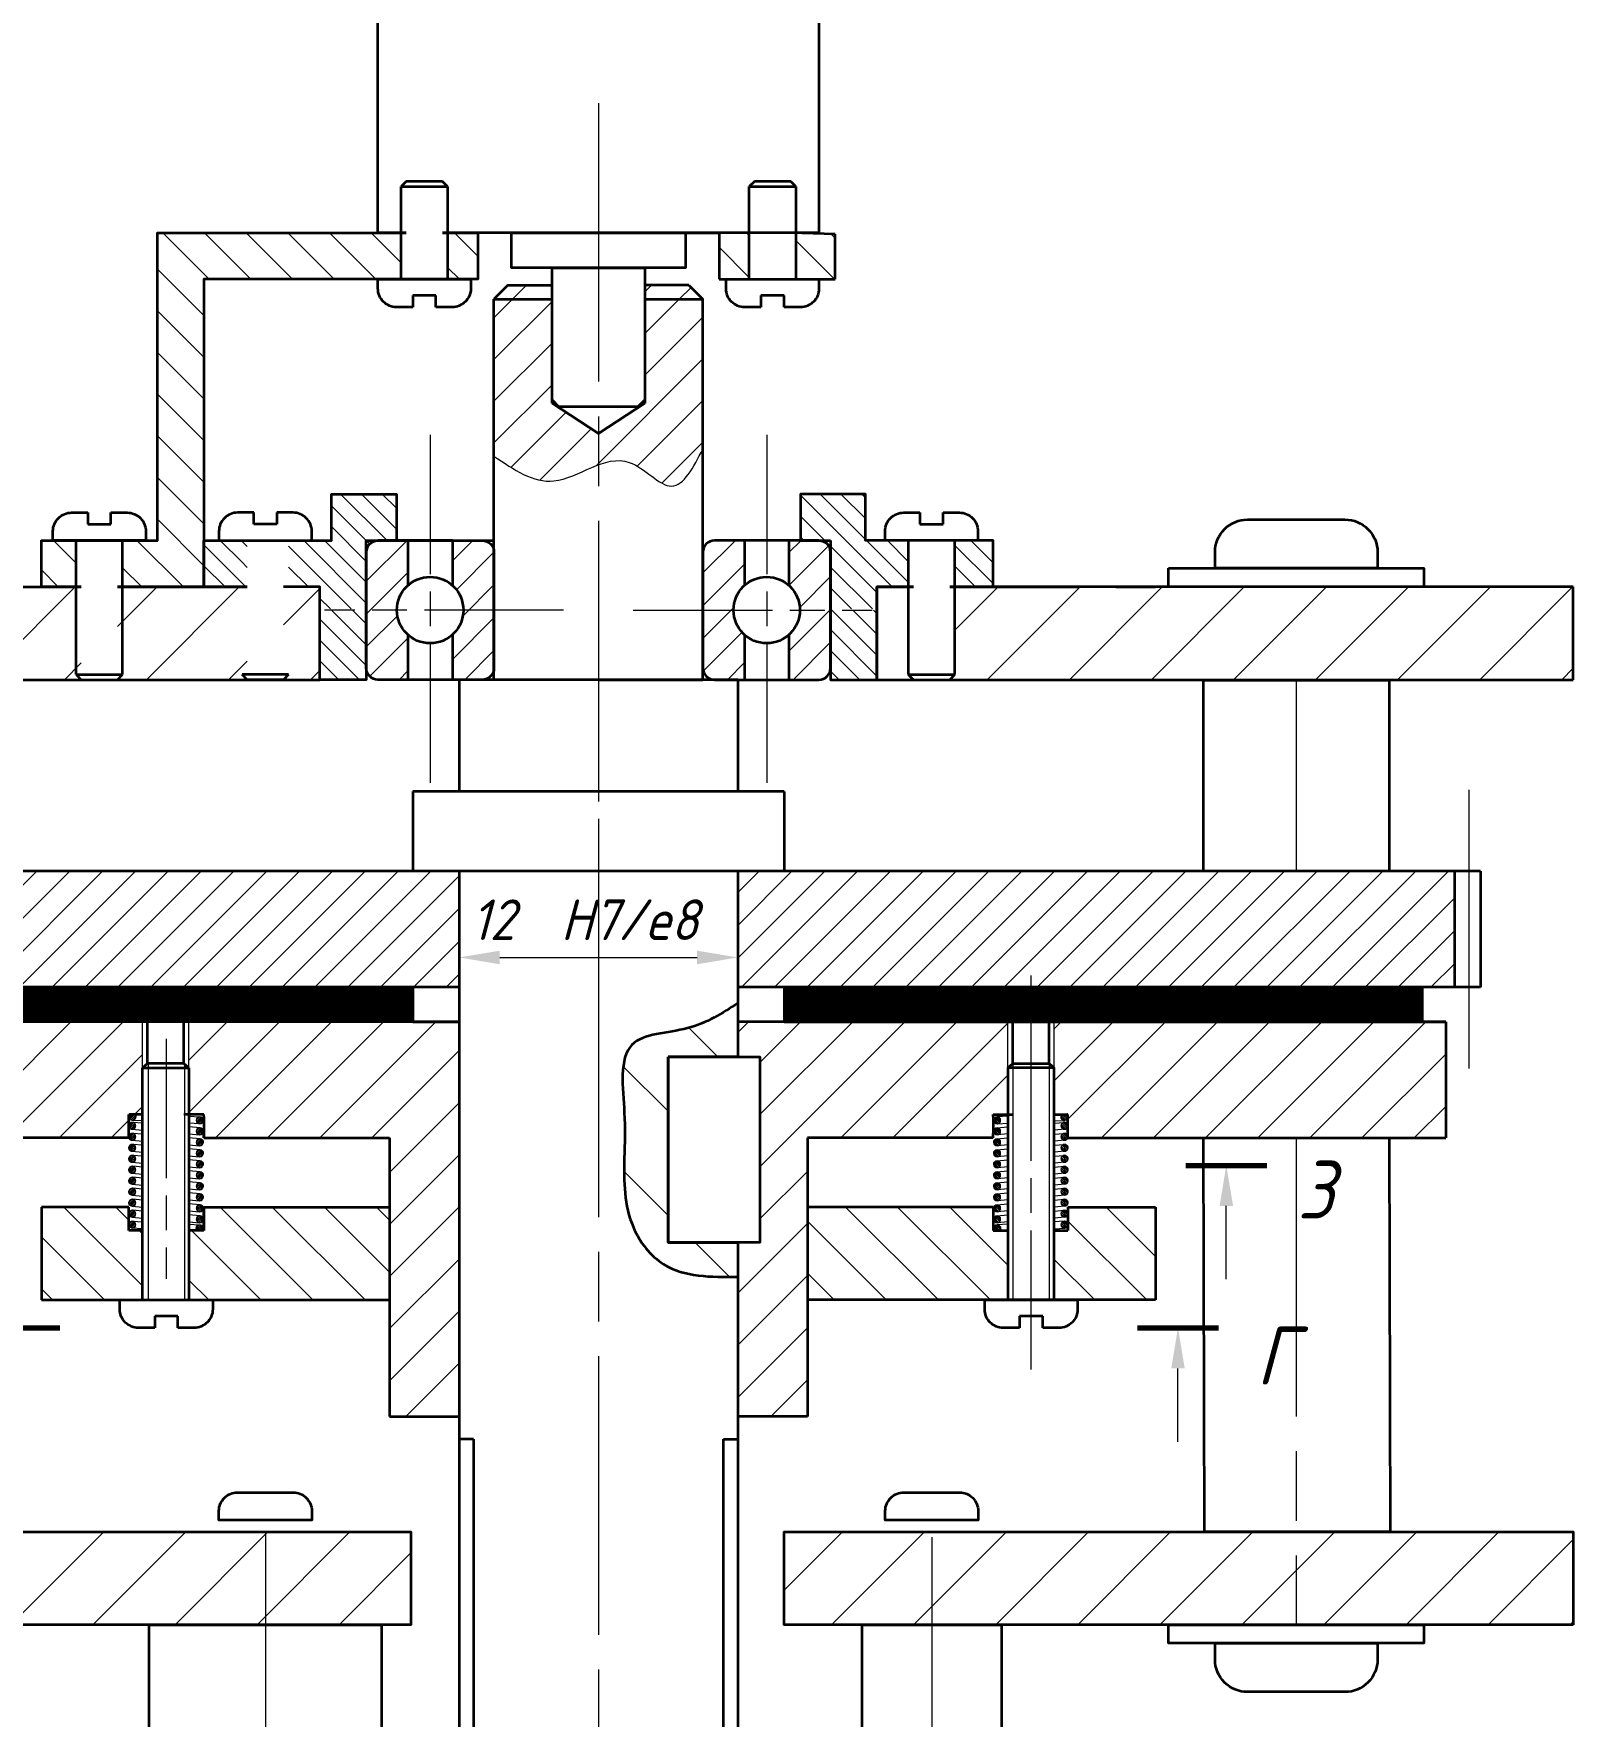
# Model space of a CAD drawing. Header units: millimetres. Extents: x 0 to 1511, y 0 to 853.
# Drawn here: x 532.6 to 665.3, y 303.6 to 448.6 of the extents above; entities that cross this region are included whole.
import ezdxf

# ---------------------------------------------------------------- set-up
doc = ezdxf.new("R2010")
doc.units = ezdxf.units.MM
doc.linetypes.add('AM_ISO08W050', pattern=[18, 12, -1.5, 3, -1.5])
doc.linetypes.add('AM_ISO08W050x2', pattern=[9, 6, -0.75, 1.5, -0.75])
for name, color, linetype, lineweight in [('AM_0', 7, 'Continuous', 35), ('AM_0N', 7, 'Continuous', 15), ('AM_4', 3, 'Continuous', 15), ('AM_5', 3, 'Continuous', 15), ('AM_7', 4, 'AM_ISO08W050', 15), ('AM_8', 1, 'Continuous', 15), ('AM_8N', 1, 'Continuous', 15), ('основные', 7, 'Continuous', 35), ('оч жирные', 7, 'Continuous', 70), ('тонкие', 2, 'Continuous', 15)]:
    doc.layers.add(name, color=color, linetype=linetype, lineweight=lineweight)
doc.styles.get("Standard").update_dxf_attribs({"font": 'geniso.shx', "oblique": 15})
doc.dimstyles.new('AM_GOST$0', dxfattribs={"dimtxt": 3.5, "dimasz": 3.5, "dimexe": 1, "dimexo": 1, "dimgap": 1.5, "dimtad": 1, "dimtoh": 1, "dimtxsty": 'Standard', "dimcen": 0, "dimclrd": 256, "dimclre": 256, "dimclrt": 2, "dimadec": 0, "dimazin": 2, "dimtp": 0.1, "dimtm": 0.1, "dimtfac": 0.71, "dimtdec": 3, "dimtmove": 0, "dimatfit": 3, "dimfxl": 1, "dimtolj": 1, "dimlwd": -1, "dimlwe": -1, "dimarcsym": 1})
pattern_1 = [(45, (-243.6007, -188.3561), (-0.8980256, 0.8980256), [])]
pattern_2 = [(135, (-243.6007, -188.3561), (-0.4490128, -0.4490128), [])]
pattern_3 = [(45, (-243.6007, -137.9866), (-0.7071068, 0.7071068), [])]
pattern_4 = [(45, (-243.6007, -133.979), (-1.767767, 1.767767), [])]
pattern_5 = [(45, (-443.0617, -264.1909), (-0.7071068, 0.7071068), [])]

# ---------------------------------------------------------------- blocks, each defined once
blk = doc.blocks.new('GENZOONQJ7VO5')
at = {"layer": 'AM_8'}
h = blk.add_hatch(dxfattribs=at)
h.set_pattern_fill('ANSI31', color=256, scale=0.4, angle=90, style=0)
h.set_pattern_definition([(135, (-243.6007, -188.3561), (-0.8980256, -0.8980256), [])])
h.paths.add_polyline_path([(19.499, 77.267), (18.199, 77.267), (18.199, 75.267), (19.499, 75.267)], flags=0)
h.paths.add_polyline_path([(-9.501, 64.013), (-10.501, 64.013), (-11.001, 64.013), (-11.001, 62.013), (-9.501, 62.013)], flags=0)
h.paths.add_polyline_path([(6.499, 75.296), (6.549, 75.267), (7.799, 75.267), (7.799, 77.267), (6.499, 77.267)], flags=0)
h.paths.add_polyline_path([(4.449, 75.267), (4.499, 75.296), (4.499, 77.267), (-6.001, 77.267), (-6.001, 75.267), (-6.001, 64.013), (-7.501, 64.013), (-7.501, 62.013), (-4.001, 62.013), (-4.001, 75.267)], flags=0)
h.paths.add_polyline_path([(23.199, 77.206), (21.499, 77.26), (21.499, 75.267), (23.199, 75.267)], flags=0)
edge = h.paths.add_edge_path(flags=0)
edge.add_line((6.499, 75.296), (6.549, 75.267))
edge.add_line((6.499, 75.296), (6.499, 75.267))
edge.add_line((6.499, 75.267), (6.549, 75.267))
edge = h.paths.add_edge_path(flags=0)
edge.add_line((4.449, 75.267), (4.499, 75.296))
edge.add_line((4.449, 75.267), (4.499, 75.267))
edge.add_line((4.499, 75.267), (4.499, 75.296))
edge = h.paths.add_edge_path(flags=0)
edge.add_line((6.499, 75.296), (6.549, 75.267))
edge.add_line((6.499, 75.296), (6.499, 75.267))
edge.add_line((6.499, 75.267), (6.549, 75.267))
edge = h.paths.add_edge_path(flags=0)
edge.add_line((4.449, 75.267), (4.499, 75.296))
edge.add_line((4.449, 75.267), (4.499, 75.267))
edge.add_line((4.499, 75.267), (4.499, 75.296))
h = blk.add_hatch(dxfattribs=at)
h.set_pattern_fill('ANSI31', color=256, scale=0.4)
h.set_pattern_definition(pattern_1)
h.paths.add_polyline_path([(16.899, 75.013), (14.999, 75.013), (14.999, 74.413), (17.499, 74.413)])
h.paths.add_polyline_path([(10.999, 75.013), (9.099, 75.013), (8.499, 74.413), (10.999, 74.413)])
h = blk.add_hatch(dxfattribs=at)
h.set_pattern_fill('ANSI31', color=256, scale=0.4)
h.set_pattern_definition(pattern_1)
edge = h.paths.add_edge_path()
edge.add_spline(control_points=[(17.499, 67.955), (17.088, 67.157), (16.266, 65.56), (14.573, 67.667), (13.448, 67.44), (12.999, 67.274)], knot_values=[4.764315, 4.764315, 4.764315, 4.764315, 6.85526, 8.945334, 10.320037, 10.320037, 10.320037, 10.320037], degree=3, periodic=0)
edge.add_spline(control_points=[(12.999, 67.274), (12.357, 67.036), (10.791, 66.08), (9.347, 67.066), (8.499, 67.644)], knot_values=[0, 0, 0, 0, 1.968438, 4.764315, 4.764315, 4.764315, 4.764315], degree=3, periodic=0)
edge.add_line((8.499, 67.644), (8.499, 74.413))
edge.add_line((8.499, 74.413), (10.999, 74.413))
edge.add_line((10.999, 74.413), (10.999, 71.767))
edge.add_line((10.999, 71.767), (10.999, 69.937))
edge.add_line((10.999, 69.937), (12.999, 68.612))
edge.add_line((12.999, 68.612), (14.999, 69.937))
edge.add_line((14.999, 69.937), (14.999, 70.067))
edge.add_line((14.999, 70.067), (14.999, 74.413))
edge.add_line((14.999, 74.413), (17.499, 74.413))
edge.add_line((17.499, 74.413), (17.499, 67.955))
h = blk.add_hatch(dxfattribs=at)
h.set_pattern_fill('ANSI31', color=256, scale=0.2, angle=90, style=0)
h.set_pattern_definition(pattern_2)
h.paths.add_polyline_path([(-2.134, 64.013), (-4.001, 64.013), (-4.001, 62.013), (-2.134, 62.013)])
h.paths.add_polyline_path([(2.999, 63.513, -0.414214), (3.499, 64.013), (4.299, 64.013), (4.299, 66.013), (1.499, 66.013), (1.499, 64.013), (0.999, 64.013), (-0.351, 64.013), (-0.351, 62.013), (0.999, 62.013), (0.999, 61.067), (2.999, 61.067)])
h.paths.add_polyline_path([(-2.351, 64.013), (-4.001, 64.013), (-4.001, 62.013), (-2.351, 62.013)], flags=16)
h.paths.add_polyline_path([(2.999, 61.013), (0.999, 61.013), (0.999, 58.013), (2.999, 58.013)])
h.paths.add_polyline_path([(26.349, 64.013), (24.999, 64.013), (24.499, 64.013), (24.499, 66.013), (21.699, 66.013), (21.699, 64.013), (22.499, 64.013, -0.414214), (22.999, 63.513), (22.999, 61.067), (24.999, 61.067), (24.999, 62.013), (26.349, 62.013)])
h.paths.add_polyline_path([(29.999, 64.013), (28.349, 64.013), (28.349, 62.013), (29.999, 62.013)])
h.paths.add_polyline_path([(24.999, 61.013), (22.999, 61.013), (22.999, 58.013), (24.999, 58.013)])
h = blk.add_hatch(dxfattribs=at)
h.set_pattern_fill('ANSI31', color=256, scale=0.2, angle=90, style=0)
h.set_pattern_definition(pattern_2)
h.paths.add_polyline_path([(-3.351, 64.013), (-4.001, 64.013), (-4.001, 62.013), (-2.351, 62.013), (-2.351, 64.013)])
h = blk.add_hatch(dxfattribs=at)
h.set_pattern_fill('_U', color=256, angle=45, style=0, pattern_type=0)
h.set_pattern_definition(pattern_5)
edge = h.paths.add_edge_path()
edge.add_line((3.499, 58.013), (4.792, 58.013))
edge.add_line((4.792, 58.013), (4.792, 59.951))
edge.add_arc((5.749, 61.013), 1.43, 132.00772, 227.99228, ccw=False)
edge.add_line((4.792, 62.076), (4.792, 64.013))
edge.add_line((4.792, 64.013), (3.499, 64.013))
edge.add_arc((3.499, 63.513), 0.5, 90, 180)
edge.add_line((2.999, 63.513), (2.999, 58.513))
edge.add_arc((3.499, 58.513), 0.5, 180, 270)
h = blk.add_hatch(dxfattribs=at)
h.set_pattern_fill('_U', color=256, angle=45, style=0, pattern_type=0)
h.set_pattern_definition(pattern_5)
edge = h.paths.add_edge_path()
edge.add_line((7.999, 64.013), (6.706, 64.013))
edge.add_line((6.706, 64.013), (6.706, 62.076))
edge.add_arc((5.749, 61.013), 1.43, -47.99228, 47.99228, ccw=False)
edge.add_line((6.706, 59.951), (6.706, 58.013))
edge.add_line((6.706, 58.013), (7.999, 58.013))
edge.add_arc((7.999, 58.513), 0.5, 270, 360)
edge.add_line((8.499, 58.513), (8.499, 63.513))
edge.add_arc((7.999, 63.513), 0.5, 0, 90)
h = blk.add_hatch(dxfattribs=at)
h.set_pattern_fill('_U', color=256, angle=45, style=0, pattern_type=0)
h.set_pattern_definition(pattern_5)
edge = h.paths.add_edge_path()
edge.add_arc((17.999, 63.513), 0.5, 90, 180)
edge.add_line((17.499, 63.513), (17.499, 58.513))
edge.add_arc((17.999, 58.513), 0.5, 180, 270)
edge.add_line((17.999, 58.013), (19.292, 58.013))
edge.add_line((19.292, 58.013), (19.292, 59.951))
edge.add_arc((20.249, 61.013), 1.43, 132.00772, 227.99228, ccw=False)
edge.add_line((19.292, 62.076), (19.292, 64.013))
edge.add_line((19.292, 64.013), (17.999, 64.013))
h = blk.add_hatch(dxfattribs=at)
h.set_pattern_fill('_U', color=256, angle=45, style=0, pattern_type=0)
h.set_pattern_definition(pattern_5)
edge = h.paths.add_edge_path()
edge.add_line((21.206, 59.951), (21.206, 58.013))
edge.add_line((21.206, 58.013), (22.499, 58.013))
edge.add_arc((22.499, 58.513), 0.5, 270, 360)
edge.add_line((22.999, 58.513), (22.999, 63.513))
edge.add_arc((22.499, 63.513), 0.5, 0, 90)
edge.add_line((22.499, 64.013), (21.206, 64.013))
edge.add_line((21.206, 64.013), (21.206, 62.076))
edge.add_arc((20.249, 61.013), 1.43, -47.99228, 47.99228, ccw=False)
h = blk.add_hatch(dxfattribs=at)
h.set_pattern_fill('_U', color=256, scale=2.5, angle=45, style=0, pattern_type=0)
h.set_pattern_definition([(45, (-243.6007, -137.9866), (-1.767767, 1.767767), [])])
edge = h.paths.add_edge_path(flags=0)
edge.add_line((-0.567, 58.013), (-0.567, 62.013))
edge.add_line((0.999, 62.013), (-0.567, 62.013))
edge.add_line((0.999, 58.013), (0.999, 62.013))
edge.add_line((-0.567, 58.013), (0.999, 58.013))
edge = h.paths.add_edge_path(flags=0)
edge.add_line((-7.717, 58.013), (-7.717, 62.013))
edge.add_line((-2.134, 62.013), (-7.717, 62.013))
edge.add_line((-2.134, 62.013), (-2.134, 58.013))
edge.add_line((-7.717, 58.013), (-2.134, 58.013))
edge = h.paths.add_edge_path(flags=0)
edge.add_line((-9.284, 62.013), (-9.284, 58.013))
edge.add_line((-20.001, 58.013), (-9.284, 58.013))
edge.add_line((-20.001, 62.013), (-20.001, 58.013))
edge.add_line((-9.284, 62.013), (-20.001, 62.013))
edge = h.paths.add_edge_path(flags=0)
edge.add_line((-2.134, 62.013), (-2.134, 58.013))
edge.add_line((-0.567, 62.013), (-2.134, 62.013))
edge.add_line((-0.567, 58.013), (-0.567, 62.013))
edge.add_line((-2.134, 58.013), (-0.567, 58.013))
edge = h.paths.add_edge_path(flags=0)
edge.add_line((-9.284, 62.013), (-9.284, 58.013))
edge.add_line((-7.717, 62.013), (-9.284, 62.013))
edge.add_line((-7.717, 58.013), (-7.717, 62.013))
edge.add_line((-9.284, 58.013), (-7.717, 58.013))
edge = h.paths.add_edge_path(flags=0)
edge.add_line((-2.134, 62.013), (-2.134, 58.013))
edge.add_line((-0.567, 62.013), (-2.134, 62.013))
edge.add_line((-0.567, 58.013), (-0.567, 62.013))
edge.add_line((-2.134, 58.013), (-0.567, 58.013))
edge = h.paths.add_edge_path(flags=0)
edge.add_line((-9.284, 62.013), (-9.284, 58.013))
edge.add_line((-7.717, 62.013), (-9.284, 62.013))
edge.add_line((-7.717, 58.013), (-7.717, 62.013))
edge.add_line((-9.284, 58.013), (-7.717, 58.013))
h = blk.add_hatch(dxfattribs=at)
h.set_pattern_fill('_U', color=256, scale=2.5, angle=45, style=0, pattern_type=0)
h.set_pattern_definition([(45, (-243.6007, -188.356), (-1.767767, 1.767767), [])])
h.paths.add_polyline_path([(28.349, 58.24), (28.133, 58.013), (54.999, 58.013), (54.999, 62.013), (28.349, 62.013)])
h = blk.add_hatch(dxfattribs=at)
h.set_pattern_fill('_U', color=256, angle=45, style=0, pattern_type=0)
h.set_pattern_definition(pattern_3)
h.paths.add_polyline_path([(-23.876, 44.763), (4.999, 44.763), (4.999, 44.767), (6.999, 44.766), (6.999, 49.763), (-23.876, 49.763)])
h = blk.add_hatch(dxfattribs=at)
h.set_pattern_fill('_U', color=256, angle=45, style=0, pattern_type=0)
h.set_pattern_definition(pattern_3)
h.paths.add_polyline_path([(49.874, 44.763), (49.874, 49.763), (18.999, 49.763), (18.999, 44.763)])
h = blk.add_hatch(dxfattribs=at)
h.set_pattern_fill('ANSI31', color=256, angle=90, style=0)
h.set_pattern_definition([(135, (-243.6007, -137.9866), (-2.245064, -2.245064), [])])
edge = h.paths.add_edge_path()
edge.add_spline(control_points=[(18.999, 44.076), (18.335, 43.642), (16.986, 42.762), (13.706, 42.785), (14.187, 39.566), (14.091, 37.1), (14.103, 34.631), (15.795, 32.475), (17.317, 32.301), (18.187, 32.284)], knot_values=[0, 0, 0, 0, 2.418082, 4.914957, 7.852483, 9.823073, 12.830174, 14.875774, 17.355214, 17.355214, 17.355214, 17.355214], degree=3, periodic=0)
edge.add_line((18.187, 32.284), (18.999, 32.284))
edge.add_line((18.999, 32.284), (18.999, 33.767))
edge.add_line((18.999, 33.767), (15.999, 33.767))
edge.add_line((15.999, 33.767), (15.999, 41.767))
edge.add_line((15.999, 41.767), (18.999, 41.767))
edge.add_line((18.999, 41.767), (18.999, 43.267))
edge.add_line((18.999, 43.267), (18.999, 44.076))
h = blk.add_hatch(dxfattribs=at)
h.set_pattern_fill('_U', color=256, scale=2.5, angle=45, style=0, pattern_type=0)
h.set_pattern_definition(pattern_4)
h.paths.add_polyline_path([(-50.001, 21.292), (-50.001, 17.292), (4.924, 17.292), (4.924, 21.292)])
h = blk.add_hatch(dxfattribs=at)
h.set_pattern_fill('_U', color=256, scale=2.5, angle=45, style=0, pattern_type=0)
h.set_pattern_definition(pattern_4)
h.paths.add_polyline_path([(54.999, 21.292), (20.999, 21.292), (20.999, 17.292), (54.999, 17.292)])
at = {"layer": 'AM_8N'}
h = blk.add_hatch(dxfattribs=at)
h.set_pattern_fill('ANSI31', color=256, scale=0.5)
h.set_pattern_definition([(45, (-243.6007, -188.3561), (-1.122532, 1.122532), [])])
h.paths.add_polyline_path([(49.499, 43.267), (32.639, 43.267), (32.639, 39.275), (32.966, 39.275), (33.199, 39.275), (33.227, 39.275), (33.227, 38.267), (49.499, 38.267)])
h.paths.add_polyline_path([(30.639, 41.284), (30.639, 43.267), (18.999, 43.267), (18.999, 41.767), (19.955, 41.767), (19.955, 33.767), (18.999, 33.767), (18.999, 26.267), (21.999, 26.267), (21.999, 38.267), (24.4, 38.267), (30, 38.267), (30, 38.456), (30, 39.194), (30, 39.275), (30.036, 39.275), (30.639, 39.275)])
h.paths.add_polyline_path([(6.999, 43.267), (-4.641, 43.267), (-4.641, 39.275), (-4.038, 39.275), (-4.002, 39.275), (-4.002, 39.194), (-4.002, 38.456), (-4.002, 38.267), (1.598, 38.267), (3.999, 38.267), (3.999, 26.268), (6.998, 26.267)])
h.paths.add_polyline_path([(-6.641, 41.284), (-6.641, 43.267), (-23.501, 43.267), (-23.501, 38.267), (-7.229, 38.267), (-7.229, 39.275), (-7.201, 39.275), (-6.967, 39.275), (-6.641, 39.275)])
h = blk.add_hatch(dxfattribs=at)
h.set_pattern_fill('ANSI31', color=256, scale=0.5, angle=90)
h.set_pattern_definition([(135, (-243.6007, -188.3561), (-1.122532, -1.122532), [])])
h.paths.add_polyline_path([(-4.002, 35.284), (-4.002, 34.277), (-4.641, 34.277), (-4.641, 31.284), (3.999, 31.284), (3.999, 35.284), (1.598, 35.284)])
h.paths.add_polyline_path([(-11.001, 35.284), (-11.001, 31.284), (-6.641, 31.284), (-6.641, 34.277), (-7.229, 34.277), (-7.229, 35.284)])
h.paths.add_polyline_path([(24.4, 35.284), (21.999, 35.284), (21.999, 31.284), (30.639, 31.284), (30.639, 34.277), (30.289, 34.277), (30, 34.277), (30, 35.284)])
h.paths.add_polyline_path([(33.227, 34.272), (32.639, 34.277), (32.639, 31.284), (33.639, 31.284), (36.999, 31.284), (36.999, 35.284), (33.227, 35.28)])
at = {"layer": 'основные'}
h = blk.add_hatch(dxfattribs=at)
h.set_pattern_fill('GRATE', color=256, scale=0.069, angle=45, style=0)
h.set_pattern_definition([(45, (-243.60071, -137.986576), (-0.0387273545, 0.0387273545), []), (135, (-243.6007, -137.98658), (-0.15490942, -0.15490942), [])])
h.paths.add_polyline_path([(4.999, 44.763), (-22.501, 44.763), (-22.501, 43.267), (4.999, 43.267)])
h.paths.add_polyline_path([(48.499, 44.763), (20.999, 44.763), (20.999, 43.267), (48.499, 43.267)])
at = {"layer": 'AM_0'}
for p, q in [((6.999, 58.013), (6.999, 53.202)), ((18.999, 58.013), (18.999, 53.202)), ((4.999, 53.202), (4.999, 49.763)), ((20.999, 53.202), (4.999, 53.202)), ((20.999, 53.202), (20.999, 49.763)), ((50.999, 49.763), (-25.001, 49.763)), ((20.999, 49.763), (4.999, 49.763)), ((18.999, 49.763), (6.999, 49.763)), ((49.874, 49.763), (49.874, 44.763)), ((50.999, 49.763), (50.999, 44.763)), ((6.999, 44.763), (-25.001, 44.763)), ((50.999, 44.763), (18.999, 44.763)), ((-6.424, 41.472), (-6.424, 43.267)), ((-4.857, 41.472), (-4.857, 43.267)), ((30.856, 41.472), (30.856, 43.267)), ((32.423, 41.472), (32.423, 43.267))]:
    blk.add_line(p, q, dxfattribs=at)
at = {"layer": 'AM_0N'}
for p, q in [((-6.967, 39.275), (-7.19, 39.275)), ((-6.967, 39.275), (-6.641, 39.275)), ((-4.641, 39.199), (-4.171, 39.174)), ((30.639, 39.199), (30.17, 39.174)), ((32.966, 39.275), (32.639, 39.275)), ((32.966, 39.275), (33.189, 39.275)), ((-7.091, 38.638), (-6.641, 38.602)), ((-6.641, 39.002), (-7.086, 39.025)), ((-6.641, 38.903), (-7.066, 38.937)), ((-6.641, 38.429), (-7.066, 38.464)), ((-4.186, 38.875), (-4.641, 38.898)), ((-4.166, 38.701), (-4.641, 38.739)), ((-4.641, 38.438), (-4.191, 38.402)), ((30.165, 38.701), (30.639, 38.739)), ((30.185, 38.875), (30.639, 38.898)), ((30.639, 38.438), (30.189, 38.402)), ((32.639, 39.002), (33.085, 39.025)), ((32.639, 38.903), (33.065, 38.937)), ((33.089, 38.638), (32.639, 38.602)), ((32.639, 38.429), (33.065, 38.464)), ((-7.091, 38.165), (-6.641, 38.128)), ((-6.641, 37.956), (-7.066, 37.991)), ((-4.166, 38.227), (-4.641, 38.266)), ((-4.641, 37.965), (-4.191, 37.928)), ((-4.166, 37.754), (-4.641, 37.793)), ((30.165, 38.227), (30.639, 38.266)), ((30.165, 37.754), (30.639, 37.793)), ((30.639, 37.965), (30.189, 37.928)), ((33.089, 38.165), (32.639, 38.128)), ((32.639, 37.956), (33.065, 37.991)), ((-7.091, 37.692), (-6.641, 37.655)), ((-7.091, 37.218), (-6.641, 37.181)), ((-6.641, 37.482), (-7.066, 37.517)), ((-6.641, 37.009), (-7.066, 37.044)), ((-4.641, 37.492), (-4.191, 37.455)), ((-4.166, 37.28), (-4.641, 37.319)), ((-4.641, 37.018), (-4.191, 36.981)), ((30.165, 37.28), (30.639, 37.319)), ((30.639, 37.492), (30.189, 37.455)), ((30.639, 37.018), (30.189, 36.981)), ((33.089, 37.692), (32.639, 37.655)), ((32.639, 37.482), (33.065, 37.517)), ((33.089, 37.218), (32.639, 37.181)), ((32.639, 37.009), (33.065, 37.044)), ((-7.091, 36.745), (-6.641, 36.708)), ((-7.091, 36.271), (-6.641, 36.235)), ((-6.641, 36.536), (-7.066, 36.57)), ((-4.166, 36.807), (-4.641, 36.846)), ((-4.641, 36.545), (-4.191, 36.508)), ((-4.166, 36.334), (-4.641, 36.372)), ((30.165, 36.807), (30.639, 36.846)), ((30.165, 36.334), (30.639, 36.372)), ((30.639, 36.545), (30.189, 36.508)), ((33.089, 36.745), (32.639, 36.708)), ((32.639, 36.536), (33.065, 36.57)), ((33.089, 36.271), (32.639, 36.235)), ((-7.091, 35.798), (-6.641, 35.761)), ((-6.641, 36.062), (-7.066, 36.097)), ((-6.641, 35.589), (-7.066, 35.623)), ((-4.641, 36.071), (-4.191, 36.035)), ((-4.166, 35.86), (-4.641, 35.899)), ((-4.641, 35.598), (-4.191, 35.561)), ((30.165, 35.86), (30.639, 35.899)), ((30.639, 36.071), (30.189, 36.035)), ((30.639, 35.598), (30.189, 35.561)), ((32.639, 36.062), (33.065, 36.097)), ((33.089, 35.798), (32.639, 35.761)), ((32.639, 35.589), (33.065, 35.623)), ((-7.091, 35.324), (-6.641, 35.288)), ((-7.091, 34.851), (-6.641, 34.814)), ((-6.641, 35.115), (-7.066, 35.15)), ((-4.166, 35.387), (-4.641, 35.425)), ((-4.641, 35.124), (-4.191, 35.088)), ((-4.166, 34.913), (-4.641, 34.952)), ((30.165, 35.387), (30.639, 35.425)), ((30.165, 34.913), (30.639, 34.952)), ((30.639, 35.124), (30.189, 35.088)), ((33.089, 35.324), (32.639, 35.288)), ((32.639, 35.115), (33.065, 35.15)), ((33.089, 34.851), (32.639, 34.814)), ((-6.641, 34.354), (-7.086, 34.377)), ((-7.071, 34.677), (-6.641, 34.655)), ((-4.641, 34.651), (-4.191, 34.614)), ((-4.641, 34.551), (-4.171, 34.527)), ((-4.29, 34.277), (-4.641, 34.277)), ((-4.29, 34.277), (-4.067, 34.277)), ((30.289, 34.277), (30.066, 34.277)), ((30.639, 34.551), (30.17, 34.527)), ((30.639, 34.651), (30.189, 34.614)), ((30.289, 34.277), (30.639, 34.277)), ((33.07, 34.677), (32.639, 34.655)), ((32.639, 34.354), (33.085, 34.377))]:
    blk.add_line(p, q, dxfattribs=at)
at = {"layer": 'AM_0N', "extrusion": (0, 0, -1)}
for centre in [(4.179, 39.025), (-30.177, 39.025), (7.079, 38.788), (7.079, 38.315), (4.179, 38.551), (-30.177, 38.551), (-33.077, 38.788), (-33.077, 38.315), (7.079, 37.841), (4.179, 38.078), (4.179, 37.604), (-30.177, 38.078), (-30.177, 37.604), (-33.077, 37.841), (7.079, 37.368), (7.079, 36.894), (4.179, 37.131), (-30.177, 37.131), (-33.077, 37.368), (-33.077, 36.894), (7.079, 36.421), (4.179, 36.658), (4.179, 36.184), (-30.177, 36.658), (-30.177, 36.184), (-33.077, 36.421), (7.079, 35.947), (7.079, 35.474), (4.179, 35.711), (-30.177, 35.711), (-33.077, 35.947), (-33.077, 35.474), (7.079, 35), (4.179, 35.237), (4.179, 34.764), (-30.177, 35.237), (-30.177, 34.764), (-33.077, 35), (7.079, 34.527), (-33.077, 34.527)]:
    blk.add_circle(centre, 0.15, dxfattribs=at)
for centre, start, end in [((7.079, 39.175), 138.08657, 41.91343), ((-33.077, 39.175), 138.08657, 41.91343), ((7.079, 38.788), 274.6665, 94.6665), ((7.079, 38.315), 274.6665, 94.6665), ((4.179, 38.551), 94.6665, 274.6665), ((-30.177, 38.551), 265.3335, 85.3335), ((-33.077, 38.788), 85.3335, 265.3335), ((-33.077, 38.315), 85.3335, 265.3335), ((7.079, 37.841), 274.6665, 94.6665), ((4.179, 38.078), 94.6665, 274.6665), ((4.179, 37.604), 94.6665, 274.6665), ((-30.177, 38.078), 265.3335, 85.3335), ((-30.177, 37.604), 265.3335, 85.3335), ((-33.077, 37.841), 85.3335, 265.3335), ((7.079, 37.368), 274.6665, 94.6665), ((7.079, 36.894), 274.6665, 94.6665), ((4.179, 37.131), 94.6665, 274.6665), ((-30.177, 37.131), 265.3335, 85.3335), ((-33.077, 37.368), 85.3335, 265.3335), ((-33.077, 36.894), 85.3335, 265.3335), ((7.079, 36.421), 274.6665, 94.6665), ((4.179, 36.658), 94.6665, 274.6665), ((4.179, 36.184), 94.6665, 274.6665), ((-30.177, 36.658), 265.3335, 85.3335), ((-30.177, 36.184), 265.3335, 85.3335), ((-33.077, 36.421), 85.3335, 265.3335), ((7.079, 35.947), 274.6665, 94.6665), ((7.079, 35.474), 274.6665, 94.6665), ((4.179, 35.711), 94.6665, 274.6665), ((-30.177, 35.711), 265.3335, 85.3335), ((-33.077, 35.947), 85.3335, 265.3335), ((-33.077, 35.474), 85.3335, 265.3335), ((7.079, 35), 274.6665, 94.6665), ((4.179, 35.237), 94.6665, 274.6665), ((4.179, 34.764), 94.6665, 274.6665), ((-30.177, 35.237), 265.3335, 85.3335), ((-30.177, 34.764), 265.3335, 85.3335), ((-33.077, 35), 85.3335, 265.3335), ((4.179, 34.377), 318.08657, 221.91343), ((-30.177, 34.377), 318.08657, 221.91343)]:
    blk.add_arc(centre, 0.15, start, end, dxfattribs=at)
at = {"layer": 'AM_4'}
for p, q in [((-6.641, 31.284), (-6.641, 43.267)), ((-4.641, 31.284), (-4.641, 43.267)), ((30.639, 31.284), (30.639, 43.267)), ((32.639, 31.284), (32.639, 43.267)), ((-6.403, 41.472), (-6.403, 31.284)), ((-4.836, 41.472), (-4.836, 31.284)), ((30.856, 41.472), (30.856, 31.284)), ((32.423, 41.472), (32.423, 31.284))]:
    blk.add_line(p, q, dxfattribs=at)
at = {"layer": 'AM_7'}
for p, q in [((12.999, 82.857), (12.991, -109.768)), ((43.062, 58.013), (43.062, 49.763)), ((50.499, 53.263), (50.499, 41.263)), ((43.062, 38.267), (43.062, 17.284)), ((-1.351, 21.292), (-1.351, -18.208)), ((27.357, 21.065), (27.357, -102.74))]:
    blk.add_line(p, q, dxfattribs=at)
at = {"layer": 'AM_7', "linetype": 'AM_ISO08W050x2'}
for p, q in [((5.749, 68.566), (5.749, 53.567)), ((20.249, 68.566), (20.249, 53.567)), ((20.249, 68.566), (20.249, 53.567)), ((11.499, 61.013), (1.203, 61.013)), ((12.999, 61.013), (12.999, 46.763)), ((14.499, 61.013), (24.796, 61.013)), ((31.639, 28.284), (31.639, 45.267)), ((-5.619, 42.539), (-5.619, 32.189))]:
    blk.add_line(p, q, dxfattribs=at)
at = {"layer": 'AM_8N'}
for p, q in [((-7.229, 39.18), (-7.133, 39.275)), ((-7.217, 39.116), (-7.057, 39.275)), ((-7.186, 39.07), (-6.982, 39.275)), ((-7.142, 39.039), (-6.943, 39.238)), ((-7.08, 39.025), (-6.929, 39.176)), ((-4.329, 39.029), (-4.183, 39.175)), ((-4.317, 38.966), (-4.12, 39.163)), ((30.315, 38.966), (30.118, 39.163)), ((30.327, 39.029), (30.182, 39.175)), ((33.079, 39.025), (32.927, 39.176)), ((33.141, 39.039), (32.941, 39.238)), ((33.185, 39.07), (32.98, 39.275)), ((33.215, 39.116), (33.056, 39.275)), ((33.227, 39.18), (33.132, 39.275)), ((-7.229, 38.793), (-7.083, 38.938)), ((-7.229, 38.319), (-7.083, 38.464)), ((-7.217, 38.729), (-7.02, 38.926)), ((-7.217, 38.255), (-7.02, 38.452)), ((-7.186, 38.683), (-6.974, 38.896)), ((-7.142, 38.652), (-6.943, 38.851)), ((-7.08, 38.638), (-6.929, 38.789)), ((-4.329, 38.556), (-4.183, 38.701)), ((-4.317, 38.492), (-4.12, 38.689)), ((-4.286, 38.92), (-4.074, 39.132)), ((-4.286, 38.447), (-4.074, 38.659)), ((-4.242, 38.889), (-4.043, 39.088)), ((-4.242, 38.415), (-4.043, 38.615)), ((-4.18, 38.875), (-4.029, 39.026)), ((-4.18, 38.401), (-4.029, 38.553)), ((30.179, 38.875), (30.027, 39.026)), ((30.179, 38.401), (30.027, 38.553)), ((30.241, 38.889), (30.041, 39.088)), ((30.241, 38.415), (30.041, 38.615)), ((30.285, 38.92), (30.073, 39.132)), ((30.285, 38.447), (30.073, 38.659)), ((30.315, 38.492), (30.118, 38.689)), ((30.327, 38.556), (30.182, 38.701)), ((33.079, 38.638), (32.927, 38.789)), ((33.141, 38.652), (32.941, 38.851)), ((33.185, 38.683), (32.973, 38.896)), ((33.215, 38.729), (33.018, 38.926)), ((33.215, 38.255), (33.018, 38.452)), ((33.227, 38.793), (33.082, 38.938)), ((33.227, 38.319), (33.082, 38.464)), ((-7.229, 37.846), (-7.083, 37.991)), ((-7.217, 37.782), (-7.02, 37.979)), ((-7.186, 38.21), (-6.974, 38.422)), ((-7.186, 37.737), (-6.974, 37.949)), ((-7.142, 38.179), (-6.943, 38.378)), ((-7.142, 37.705), (-6.943, 37.904)), ((-7.08, 38.165), (-6.929, 38.316)), ((-7.08, 37.691), (-6.929, 37.843)), ((-4.329, 38.082), (-4.183, 38.228)), ((-4.329, 37.609), (-4.183, 37.754)), ((-4.317, 38.019), (-4.12, 38.216)), ((-4.317, 37.545), (-4.12, 37.742)), ((-4.286, 37.973), (-4.074, 38.185)), ((-4.286, 37.5), (-4.074, 37.712)), ((-4.242, 37.942), (-4.043, 38.141)), ((-4.18, 37.928), (-4.029, 38.079)), ((30.179, 37.928), (30.027, 38.079)), ((30.241, 37.942), (30.041, 38.141)), ((30.285, 37.973), (30.073, 38.185)), ((30.285, 37.5), (30.073, 37.712)), ((30.315, 38.019), (30.118, 38.216)), ((30.315, 37.545), (30.118, 37.742)), ((30.327, 38.082), (30.182, 38.228)), ((30.327, 37.609), (30.182, 37.754)), ((33.079, 38.165), (32.927, 38.316)), ((33.079, 37.691), (32.927, 37.843)), ((33.141, 38.179), (32.941, 38.378)), ((33.141, 37.705), (32.941, 37.904)), ((33.185, 38.21), (32.973, 38.422)), ((33.185, 37.737), (32.973, 37.949)), ((33.215, 37.782), (33.018, 37.979)), ((33.227, 37.846), (33.082, 37.991)), ((-7.229, 37.372), (-7.083, 37.518)), ((-7.229, 36.899), (-7.083, 37.044)), ((-7.217, 37.309), (-7.02, 37.506)), ((-7.217, 36.835), (-7.02, 37.032)), ((-7.186, 37.263), (-6.974, 37.475)), ((-7.186, 36.79), (-6.974, 37.002)), ((-7.142, 37.232), (-6.943, 37.431)), ((-7.08, 37.218), (-6.929, 37.369)), ((-4.329, 37.136), (-4.183, 37.281)), ((-4.317, 37.072), (-4.12, 37.269)), ((-4.286, 37.026), (-4.074, 37.239)), ((-4.242, 37.468), (-4.043, 37.668)), ((-4.242, 36.995), (-4.043, 37.194)), ((-4.18, 37.454), (-4.029, 37.606)), ((-4.18, 36.981), (-4.029, 37.132)), ((30.179, 37.454), (30.027, 37.606)), ((30.179, 36.981), (30.027, 37.132)), ((30.241, 37.468), (30.041, 37.668)), ((30.241, 36.995), (30.041, 37.194)), ((30.285, 37.026), (30.073, 37.239)), ((30.315, 37.072), (30.118, 37.269)), ((30.327, 37.136), (30.182, 37.281)), ((33.079, 37.218), (32.927, 37.369)), ((33.141, 37.232), (32.941, 37.431)), ((33.185, 37.263), (32.973, 37.475)), ((33.185, 36.79), (32.973, 37.002)), ((33.215, 37.309), (33.018, 37.506)), ((33.215, 36.835), (33.018, 37.032)), ((33.227, 37.372), (33.082, 37.518)), ((33.227, 36.899), (33.082, 37.044)), ((-7.229, 36.425), (-7.083, 36.571)), ((-7.217, 36.362), (-7.02, 36.559)), ((-7.186, 36.316), (-6.974, 36.528)), ((-7.142, 36.758), (-6.943, 36.958)), ((-7.142, 36.285), (-6.943, 36.484)), ((-7.08, 36.744), (-6.929, 36.896)), ((-7.08, 36.271), (-6.929, 36.422)), ((-4.329, 36.662), (-4.183, 36.807)), ((-4.329, 36.189), (-4.183, 36.334)), ((-4.317, 36.598), (-4.12, 36.795)), ((-4.317, 36.125), (-4.12, 36.322)), ((-4.286, 36.553), (-4.074, 36.765)), ((-4.286, 36.08), (-4.074, 36.292)), ((-4.242, 36.522), (-4.043, 36.721)), ((-4.18, 36.508), (-4.029, 36.659)), ((30.179, 36.508), (30.027, 36.659)), ((30.241, 36.522), (30.041, 36.721)), ((30.285, 36.553), (30.073, 36.765)), ((30.285, 36.08), (30.073, 36.292)), ((30.315, 36.598), (30.118, 36.795)), ((30.315, 36.125), (30.118, 36.322)), ((30.327, 36.662), (30.182, 36.807)), ((30.327, 36.189), (30.182, 36.334)), ((33.079, 36.744), (32.927, 36.896)), ((33.079, 36.271), (32.927, 36.422)), ((33.141, 36.758), (32.941, 36.958)), ((33.141, 36.285), (32.941, 36.484)), ((33.185, 36.316), (32.973, 36.528)), ((33.215, 36.362), (33.018, 36.559)), ((33.227, 36.425), (33.082, 36.571)), ((-7.229, 35.952), (-7.083, 36.097)), ((-7.229, 35.479), (-7.083, 35.624)), ((-7.217, 35.888), (-7.02, 36.085)), ((-7.217, 35.415), (-7.02, 35.612)), ((-7.186, 35.843), (-6.974, 36.055)), ((-7.186, 35.369), (-6.974, 35.582)), ((-7.142, 35.811), (-6.943, 36.011)), ((-7.142, 35.338), (-6.943, 35.537)), ((-7.08, 35.797), (-6.929, 35.949)), ((-4.329, 35.715), (-4.183, 35.861)), ((-4.317, 35.652), (-4.12, 35.849)), ((-4.286, 35.606), (-4.074, 35.818)), ((-4.242, 36.048), (-4.043, 36.247)), ((-4.242, 35.575), (-4.043, 35.774)), ((-4.18, 36.034), (-4.029, 36.186)), ((-4.18, 35.561), (-4.029, 35.712)), ((30.179, 36.034), (30.027, 36.186)), ((30.179, 35.561), (30.027, 35.712)), ((30.241, 36.048), (30.041, 36.247)), ((30.241, 35.575), (30.041, 35.774)), ((30.285, 35.606), (30.073, 35.818)), ((30.315, 35.652), (30.118, 35.849)), ((30.327, 35.715), (30.182, 35.861)), ((33.079, 35.797), (32.927, 35.949)), ((33.141, 35.811), (32.941, 36.011)), ((33.141, 35.338), (32.941, 35.537)), ((33.185, 35.843), (32.973, 36.055)), ((33.185, 35.369), (32.973, 35.582)), ((33.215, 35.888), (33.018, 36.085)), ((33.215, 35.415), (33.018, 35.612)), ((33.227, 35.952), (33.082, 36.097)), ((33.227, 35.479), (33.082, 35.624)), ((-7.229, 35.005), (-7.083, 35.15)), ((-7.217, 34.941), (-7.02, 35.138)), ((-7.186, 34.896), (-6.974, 35.108)), ((-7.142, 34.864), (-6.943, 35.064)), ((-7.08, 35.324), (-6.929, 35.475)), ((-7.08, 34.85), (-6.929, 35.002)), ((-4.329, 35.242), (-4.183, 35.387)), ((-4.329, 34.768), (-4.183, 34.914)), ((-4.317, 35.178), (-4.12, 35.375)), ((-4.317, 34.705), (-4.12, 34.902)), ((-4.286, 35.133), (-4.074, 35.345)), ((-4.286, 34.659), (-4.074, 34.871)), ((-4.242, 35.101), (-4.043, 35.3)), ((-4.242, 34.628), (-4.043, 34.827)), ((-4.18, 35.087), (-4.029, 35.239)), ((30.179, 35.087), (30.027, 35.239)), ((30.241, 35.101), (30.041, 35.3)), ((30.241, 34.628), (30.041, 34.827)), ((30.285, 35.133), (30.073, 35.345)), ((30.285, 34.659), (30.073, 34.871)), ((30.315, 35.178), (30.118, 35.375)), ((30.315, 34.705), (30.118, 34.902)), ((30.327, 35.242), (30.182, 35.387)), ((30.327, 34.768), (30.182, 34.914)), ((33.079, 35.324), (32.927, 35.475)), ((33.079, 34.85), (32.927, 35.002)), ((33.141, 34.864), (32.941, 35.064)), ((33.185, 34.896), (32.973, 35.108)), ((33.215, 34.941), (33.018, 35.138)), ((33.227, 35.005), (33.082, 35.15)), ((-7.229, 34.532), (-7.083, 34.677)), ((-7.217, 34.468), (-7.02, 34.665)), ((-7.186, 34.423), (-6.974, 34.635)), ((-7.142, 34.391), (-6.943, 34.59)), ((-7.08, 34.377), (-6.929, 34.529)), ((-4.329, 34.381), (-4.183, 34.527)), ((-4.317, 34.318), (-4.12, 34.515)), ((-4.282, 34.277), (-4.074, 34.484)), ((-4.206, 34.277), (-4.043, 34.44)), ((-4.18, 34.614), (-4.029, 34.765)), ((-4.13, 34.277), (-4.029, 34.378)), ((30.179, 34.614), (30.027, 34.765)), ((30.129, 34.277), (30.027, 34.378)), ((30.205, 34.277), (30.041, 34.44)), ((30.281, 34.277), (30.073, 34.484)), ((30.315, 34.318), (30.118, 34.515)), ((30.327, 34.381), (30.182, 34.527)), ((33.079, 34.377), (32.927, 34.529)), ((33.141, 34.391), (32.941, 34.59)), ((33.185, 34.423), (32.973, 34.635)), ((33.215, 34.468), (33.018, 34.665)), ((33.227, 34.532), (33.082, 34.677))]:
    blk.add_line(p, q, dxfattribs=at)
at = {"layer": 'основные'}
for p, q in [((4.716, 79.481), (4.499, 79.267)), ((4.499, 75.267), (4.499, 79.267)), ((4.499, 79.267), (6.499, 79.267)), ((6.283, 79.481), (4.716, 79.481)), ((6.499, 79.267), (6.283, 79.481)), ((6.499, 79.267), (6.499, 75.267)), ((19.716, 79.481), (19.499, 79.267)), ((19.499, 75.267), (19.499, 79.267)), ((19.499, 79.267), (21.499, 79.267)), ((21.283, 79.481), (19.716, 79.481)), ((21.499, 79.267), (21.283, 79.481)), ((21.499, 79.267), (21.499, 75.267)), ((12.999, 77.267), (18.199, 77.267)), ((18.199, 77.267), (18.199, 75.267)), ((23.199, 77.206), (21.283, 77.267)), ((23.199, 75.267), (23.199, 77.206)), ((9.099, 75.013), (8.499, 74.413)), ((9.099, 75.013), (10.999, 75.013)), ((16.899, 75.013), (14.999, 75.013)), ((16.899, 75.013), (17.499, 74.413)), ((18.199, 75.267), (23.199, 75.267)), ((5.999, 74.567), (4.999, 74.567)), ((4.999, 74.567), (4.999, 74.067)), ((5.999, 74.067), (5.999, 74.567)), ((8.499, 58.013), (8.499, 74.413)), ((8.499, 74.413), (10.999, 74.413)), ((14.999, 74.413), (17.499, 74.413)), ((17.499, 58.013), (17.499, 74.413)), ((20.999, 74.567), (19.999, 74.567)), ((19.999, 74.567), (19.999, 74.067)), ((20.999, 74.067), (20.999, 74.567)), ((10.999, 69.937), (10.999, 70.067)), ((12.999, 68.627), (10.999, 69.937)), ((12.999, 68.627), (14.999, 69.937)), ((14.999, 70.067), (14.999, 69.937)), ((4.299, 66.013), (4.299, 64.013)), ((-9.001, 65.213), (-9.001, 64.713)), ((-9.001, 64.713), (-8.001, 64.713)), ((-8.001, 64.713), (-8.001, 65.213)), ((-1.851, 64.713), (-1.851, 65.213)), ((-0.851, 64.713), (-1.851, 64.713)), ((-0.851, 65.213), (-0.851, 64.713)), ((26.849, 65.213), (26.849, 64.713)), ((26.849, 64.713), (27.849, 64.713)), ((27.849, 64.713), (27.849, 65.213)), ((-9.501, 58.24), (-9.501, 64.013)), ((-7.501, 58.24), (-7.501, 64.013)), ((2.999, 63.513), (2.999, 64.013)), ((2.999, 64.013), (3.499, 64.013)), ((3.499, 64.013), (8.499, 64.013)), ((6.706, 64.013), (3.499, 64.013)), ((4.792, 64.013), (4.792, 62.076)), ((6.706, 64.013), (6.706, 62.076)), ((19.292, 64.013), (19.292, 62.076)), ((21.206, 64.013), (21.206, 62.076)), ((22.499, 64.013), (23.002, 64.013)), ((23.002, 64.013), (23.002, 63.464)), ((26.349, 64.013), (26.349, 58.24)), ((28.349, 58.24), (28.349, 64.013)), ((2.999, 63.513), (2.999, 62.013)), ((-15.401, 62.013), (-9.284, 62.013)), ((-7.717, 62.013), (-2.134, 62.013)), ((0.999, 62.013), (-0.567, 62.013)), ((0.999, 58.013), (0.999, 62.013)), ((24.999, 62.013), (24.999, 58.013)), ((24.999, 62.013), (26.566, 62.013)), ((26.566, 62.013), (24.999, 62.013)), ((29.783, 62.013), (28.133, 62.013)), ((28.133, 62.013), (28.216, 62.013)), ((35.283, 62.013), (29.783, 62.013)), ((54.999, 62.013), (35.283, 62.013)), ((54.999, 58.013), (54.999, 62.013)), ((4.792, 59.951), (4.792, 58.013)), ((6.706, 59.951), (6.706, 58.013)), ((19.292, 59.951), (19.292, 58.013)), ((21.206, 59.951), (21.206, 58.013)), ((-20.001, 58.013), (0.999, 58.013)), ((-9.501, 58.24), (-7.501, 58.24)), ((-9.501, 58.24), (-9.284, 58.013)), ((-7.717, 58.013), (-7.501, 58.24)), ((-0.351, 58.24), (-2.351, 58.24)), ((-2.134, 58.013), (-2.351, 58.24)), ((-0.567, 58.013), (-2.134, 58.013)), ((-0.351, 58.24), (-0.567, 58.013)), ((18.999, 58.013), (6.999, 58.013)), ((12.999, 58.013), (17.499, 58.013)), ((24.999, 58.013), (33.716, 58.013)), ((26.349, 58.24), (28.349, 58.24)), ((26.349, 58.24), (26.566, 58.013)), ((26.566, 58.013), (28.133, 58.013)), ((28.133, 58.013), (28.349, 58.24)), ((33.716, 58.013), (54.999, 58.013)), ((6.999, 49.763), (6.991, -101.74)), ((18.999, 49.763), (18.999, 41.767)), ((6.999, 44.766), (4.999, 44.767)), ((4.999, 44.767), (4.999, 43.267)), ((20.999, 44.767), (20.999, 43.267)), ((48.499, 43.267), (48.499, 44.763)), ((6.999, 43.267), (-23.501, 43.267)), ((4.999, 43.267), (-22.501, 43.267)), ((4.999, 43.267), (6.999, 43.267)), ((49.499, 43.267), (18.999, 43.267)), ((18.999, 43.267), (18.999, 41.767)), ((20.999, 43.267), (48.499, 43.267)), ((48.499, 43.267), (49.499, 43.267)), ((49.499, 43.267), (49.499, 38.267)), ((-6.424, 41.472), (-6.641, 41.284)), ((-4.857, 41.472), (-6.424, 41.472)), ((-4.641, 41.284), (-4.857, 41.472)), ((18.999, 41.767), (15.999, 41.767)), ((15.999, 41.767), (15.999, 33.767)), ((30.639, 41.284), (30.856, 41.472)), ((30.856, 41.472), (32.423, 41.472)), ((32.423, 41.472), (32.639, 41.284)), ((-6.641, 31.284), (-6.641, 41.284)), ((-6.641, 41.284), (-4.641, 41.284)), ((-4.641, 41.284), (-4.641, 31.284)), ((32.639, 41.284), (30.639, 41.284)), ((30.639, 41.284), (30.639, 31.284)), ((32.639, 31.284), (32.639, 41.284)), ((-7.229, 38.267), (-7.229, 39.275)), ((-7.229, 39.275), (-7.201, 39.275)), ((-7.201, 39.262), (-7.201, 39.275)), ((-6.641, 39.275), (-7.201, 39.275)), ((-4.038, 39.275), (-4.857, 39.275)), ((-4.002, 39.275), (-4.038, 39.275)), ((-4.002, 39.194), (-4.002, 39.275)), ((-4.002, 39.194), (-4.002, 38.267)), ((-4.002, 39.194), (-4.002, 38.456)), ((30, 39.275), (30.036, 39.275)), ((30, 39.194), (30, 39.275)), ((30, 39.194), (30, 38.456)), ((30.036, 39.275), (30.856, 39.275)), ((32.639, 39.275), (33.199, 39.275)), ((33.199, 39.262), (33.199, 39.275)), ((33.227, 39.275), (33.199, 39.275)), ((33.227, 38.267), (33.227, 39.275)), ((-4.002, 38.267), (-4.002, 38.456)), ((30, 38.267), (30, 38.456)), ((-7.201, 38.267), (-23.501, 38.267)), ((-7.229, 38.315), (-7.229, 38.267)), ((-4.002, 38.267), (1.598, 38.267)), ((1.598, 38.267), (1.598, 38.272)), ((1.598, 38.267), (3.999, 38.267)), ((3.999, 38.267), (3.999, 26.267)), ((24.4, 38.267), (21.999, 38.267)), ((21.999, 38.267), (21.999, 27.498)), ((21.999, 38.267), (21.999, 26.267)), ((24.4, 38.267), (24.4, 38.272)), ((30, 38.267), (24.4, 38.267)), ((33.199, 38.267), (49.499, 38.267)), ((33.227, 38.319), (33.227, 38.267)), ((-11.001, 35.284), (-11.001, 31.284)), ((-7.229, 35.284), (-11.001, 35.284)), ((-7.229, 34.277), (-7.229, 35.284)), ((-4.002, 35.284), (1.598, 35.284)), ((-4.002, 34.277), (-4.002, 35.284)), ((-4.002, 35.284), (-4.002, 34.277)), ((1.598, 35.284), (3.999, 35.284)), ((3.999, 35.284), (3.999, 32.101)), ((24.4, 35.284), (21.999, 35.284)), ((21.999, 35.284), (21.999, 32.101)), ((30, 35.284), (24.4, 35.284)), ((30, 35.284), (30, 34.277)), ((33.227, 35.28), (36.999, 35.284)), ((33.227, 35.28), (33.227, 34.272)), ((36.999, 35.284), (36.999, 31.284)), ((-6.641, 34.277), (-7.229, 34.277)), ((-4.002, 34.277), (-4.641, 34.277)), ((30, 34.277), (30.639, 34.277)), ((32.639, 34.277), (33.227, 34.272)), ((15.999, 33.767), (18.999, 33.767)), ((18.999, 33.767), (18.999, -101.685)), ((-11.001, 31.284), (3.999, 31.284)), ((36.999, 31.284), (21.999, 31.284)), ((-5.119, 30.584), (-6.119, 30.584)), ((-6.119, 30.584), (-6.119, 30.084)), ((-5.119, 30.084), (-5.119, 30.584)), ((32.139, 30.584), (31.139, 30.584)), ((31.139, 30.584), (31.139, 30.084)), ((32.139, 30.084), (32.139, 30.584)), ((3.999, 26.268), (6.998, 26.267)), ((21.999, 26.267), (18.999, 26.267)), ((7.613, 25.292), (6.998, 25.292)), ((7.613, 25.292), (7.605, -102.74)), ((18.378, -102.74), (18.386, 25.292)), ((18.386, 25.292), (18.999, 25.292)), ((54.999, 21.292), (54.999, 17.292))]:
    blk.add_line(p, q, dxfattribs=at)
for points in [[(4.716, 77.267), (3.499, 77.267), (3.499, 100.267), (22.499, 100.267), (22.499, 77.267), (6.283, 77.267)], [(-9.284, 62.013), (-11.001, 62.013), (-11.001, 64.013), (-6.001, 64.013), (-6.001, 75.267), (-6.001, 77.267), (4.716, 77.267)], [(6.283, 77.267), (7.799, 77.267), (7.799, 75.267), (-4.001, 75.267), (-4.001, 62.013), (-7.717, 62.013)], [(10.999, 75.013), (10.999, 75.767), (14.999, 75.767), (14.999, 75.013)], [(13.883, 69.767), (11.299, 69.767), (10.999, 70.067), (10.999, 75.013)], [(14.999, 75.013), (14.999, 70.067), (14.699, 69.767), (13.883, 69.767)], [(-9.284, 62.013), (-11.001, 62.013)], [(-4.001, 62.013), (-6.001, 62.013), (-7.717, 62.013)], [(2.999, 58.013), (0.999, 58.013), (0.999, 62.013), (-0.567, 62.013)], [(22.999, 58.013), (24.999, 58.013), (24.999, 62.013), (26.566, 62.013)], [(29.999, 62.013), (31.999, 62.013), (33.716, 62.013)], [(35.283, 62.013), (36.999, 62.013)], [(39.062, 49.763), (39.062, 58), (47.062, 58), (47.062, 49.763)], [(47.062, 38.267), (47.11, 21.292), (39.11, 21.292), (39.062, 38.267)], [(-50.001, 21.292), (4.924, 21.292), (4.924, 17.292), (-50.001, 17.292)], [(1.649, 17.292), (-4.351, 17.292)]]:
    blk.add_lwpolyline(points, dxfattribs=at)
for points in [[(9.249, 77.267), (16.749, 77.267), (16.749, 75.767), (9.249, 75.767)], [(37.562, 62.821), (48.562, 62.821), (48.562, 62.021), (37.562, 62.021)], [(15.999, 41.767), (15.999, 41.767), (15.999, 41.767), (15.999, 41.767)], [(15.999, 41.767), (19.955, 41.767), (19.955, 33.767), (15.999, 33.767)], [(54.999, 17.292), (20.999, 17.292), (20.999, 21.292), (54.999, 21.292)], [(-6.351, 17.292), (3.649, 17.292), (3.649, 12.292), (-6.351, 12.292)], [(24.357, 17.292), (30.357, 17.292), (30.357, -102.74), (24.357, -102.74)], [(37.562, 17.292), (48.562, 17.292), (48.562, 16.492), (37.562, 16.492)]]:
    blk.add_lwpolyline(points, close=True, dxfattribs=at)
for points in [[(4.999, 74.067), (4.299, 74.067, -0.414214), (3.499, 74.867), (3.499, 75.267), (7.499, 75.267), (7.499, 74.867, -0.414214), (6.699, 74.067), (5.999, 74.067)], [(19.999, 74.067), (19.299, 74.067, -0.414214), (18.499, 74.867), (18.499, 75.267), (22.499, 75.267), (22.499, 74.867, -0.414214), (21.699, 74.067), (20.999, 74.067)], [(-2.134, 62.013), (-4.001, 62.013), (-4.001, 64.013), (0.999, 64.013), (1.499, 64.013), (1.499, 66.013), (4.299, 66.013), (4.299, 64.013), (3.499, 64.013, 0.414214), (2.999, 63.513), (2.999, 58.013), (0.999, 58.013)], [(28.133, 62.013), (29.999, 62.013), (29.999, 64.013), (24.999, 64.013), (24.499, 64.013), (24.499, 66.013), (21.699, 66.013), (21.699, 64.013), (22.499, 64.013, -0.414214), (22.999, 63.513), (22.999, 58.013), (24.999, 58.013)], [(-8.001, 65.213), (-7.301, 65.213, -0.414214), (-6.501, 64.413), (-6.501, 64.013), (-10.501, 64.013), (-10.501, 64.413, -0.414214), (-9.701, 65.213), (-9.001, 65.213)], [(-1.851, 65.213), (-2.551, 65.213, 0.414214), (-3.351, 64.413), (-3.351, 64.013), (0.649, 64.013), (0.649, 64.413, 0.414214), (-0.151, 65.213), (-0.851, 65.213)], [(27.849, 65.213), (28.549, 65.213, -0.414214), (29.349, 64.413), (29.349, 64.013), (25.349, 64.013), (25.349, 64.413, -0.414214), (26.149, 65.213), (26.849, 65.213)], [(7.999, 58.013), (3.499, 58.013, -0.414214), (2.999, 58.513), (2.999, 63.513, -0.414214), (3.499, 64.013), (7.999, 64.013, -0.414214), (8.499, 63.513), (8.499, 58.513, -0.414214), (7.999, 58.013, -1.655741)], [(17.999, 58.013), (22.499, 58.013, 0.414214), (22.999, 58.513), (22.999, 63.513, 0.414214), (22.499, 64.013), (17.999, 64.013, 0.414214), (17.499, 63.513), (17.499, 58.513, 0.414214), (17.999, 58.013, 1.655741)], [(-6.119, 30.084), (-6.819, 30.084, -0.414214), (-7.619, 30.884), (-7.619, 31.284), (-3.619, 31.284), (-3.619, 30.884, -0.414214), (-4.419, 30.084), (-5.119, 30.084)], [(31.139, 30.084), (30.439, 30.084, -0.414214), (29.639, 30.884), (29.639, 31.284), (33.639, 31.284), (33.639, 30.884, -0.414214), (32.839, 30.084), (32.139, 30.084)], [(-0.851, 22.992), (-0.151, 22.992, -0.414214), (0.649, 22.192), (0.649, 21.792), (-3.351, 21.792), (-3.351, 22.192, -0.414214), (-2.551, 22.992), (-0.851, 22.992)], [(27.857, 22.992), (28.557, 22.992, -0.414214), (29.357, 22.192), (29.357, 21.792), (25.357, 21.792), (25.357, 22.192, -0.414214), (26.157, 22.992), (27.857, 22.992)]]:
    blk.add_lwpolyline(points, format="xyb", dxfattribs=at)
for points in [[(39.562, 62.813), (39.562, 63.513, -0.414214), (40.962, 64.913), (45.162, 64.913, -0.414214), (46.562, 63.513), (46.562, 62.813)], [(46.562, 16.492), (46.562, 15.792, -0.414214), (45.162, 14.392), (40.962, 14.392, -0.414214), (39.562, 15.792), (39.562, 16.492)]]:
    blk.add_lwpolyline(points, format="xyb", close=True, dxfattribs=at)
for centre in [(5.749, 61.013), (20.249, 61.013)]:
    blk.add_circle(centre, 1.43, dxfattribs=at)
blk.add_arc((3.499, 63.513), 0.5, 90, 180, dxfattribs=at)
blk.add_arc((3.499, 63.513), 0.5, 90, 180, dxfattribs=at)
blk.add_spline([(18.999, 44.076), (16.837, 42.993), (14.444, 42.281), (14.114, 39.362), (14.114, 37.392), (14.503, 34.41), (15.801, 32.828), (18.999, 32.284)], degree=3, dxfattribs=at)
at = {"layer": 'тонкие'}
blk.add_spline([(8.499, 67.644), (11.084, 66.578), (14.33, 67.378), (16.153, 66.355), (17.499, 67.955)], degree=3, dxfattribs=at)
blk = doc.blocks.new('*D29')
at = {"layer": 'AM_5', "linetype": 'ByBlock', "transparency": 16777216}
for p, q in [((569.31, 370.4), (569.31, 368.03)), ((593.31, 370.4), (593.31, 368.03)), ((572.81, 369.03), (589.81, 369.03))]:
    blk.add_line(p, q, dxfattribs=at)
at = {"layer": 'AM_5', "transparency": 16777216}
for points in [[(572.81, 369.61), (572.81, 368.44), (569.31, 369.03)], [(589.81, 369.61), (589.81, 368.44), (593.31, 369.03)]]:
    blk.add_solid(points, dxfattribs=at)
at = {"layer": 'Defpoints', "color": 0, "transparency": 16777216}
for p in [(569.31, 371.4), (593.31, 371.4), (593.31, 369.03)]:
    blk.add_point(p, dxfattribs=at)
at = {"layer": 'AM_5', "color": 2, "transparency": 16777216, "insert": (580.14, 372.28), "char_height": 3.5, "attachment_point": 5}
blk.add_mtext('\\A1;12 {}{\\C2; H7/e8}', dxfattribs=at)

msp = doc.modelspace()

# ---------------------------------------------------------------- linework, layer by layer
at = {"layer": 'AM_5'}
for p, q in [((635.407, 341.291), (635.407, 347.61)), ((631.245, 327.288), (631.245, 333.607))]:
    msp.add_line(p, q, dxfattribs=at)
at = {"layer": 'AM_5', "linetype": 'Continuous'}
for points in [[(635.991, 347.61), (634.824, 347.61), (635.407, 351.11)], [(631.828, 333.607), (630.661, 333.607), (631.245, 337.107)]]:
    msp.add_trace(points, dxfattribs=at)
at = {"layer": 'оч жирные'}
for p, q in [((631.907, 351.11), (638.907, 351.11)), ((527.9, 337.107), (534.9, 337.107)), ((627.745, 337.107), (634.745, 337.107))]:
    msp.add_line(p, q, dxfattribs=at)

# ---------------------------------------------------------------- block references
at = {"layer": 'AM_0', "xscale": 2, "yscale": 2, "zscale": 2}
msp.add_blockref('GENZOONQJ7VO5', (555.31, 276.939), dxfattribs=at)

# ---------------------------------------------------------------- texts
at = {"layer": 'основные', "char_height": 5, "attachment_point": 1}
for s, insert in [('З', (641.518, 351.517)), ('Г', (637.981, 337.222))]:
    msp.add_mtext(s, dxfattribs=dict(at, insert=insert))

# ---------------------------------------------------------------- dimensions: what is measured, and where the dimension line sits
at = {"layer": 'AM_5'}
dim = msp.add_linear_dim(base=(593.308, 369.025), p1=(569.308, 371.403), p2=(593.308, 371.403), text='12 {}{\\C2; H7/e8}', dimstyle='AM_GOST$0', dxfattribs=at)
dim.commit()
dim.dimension.update_dxf_attribs({"geometry": '*D29', "text_midpoint": (580.14, 369.025), "dimtype": 160})

doc.saveas('drawing.dxf')
